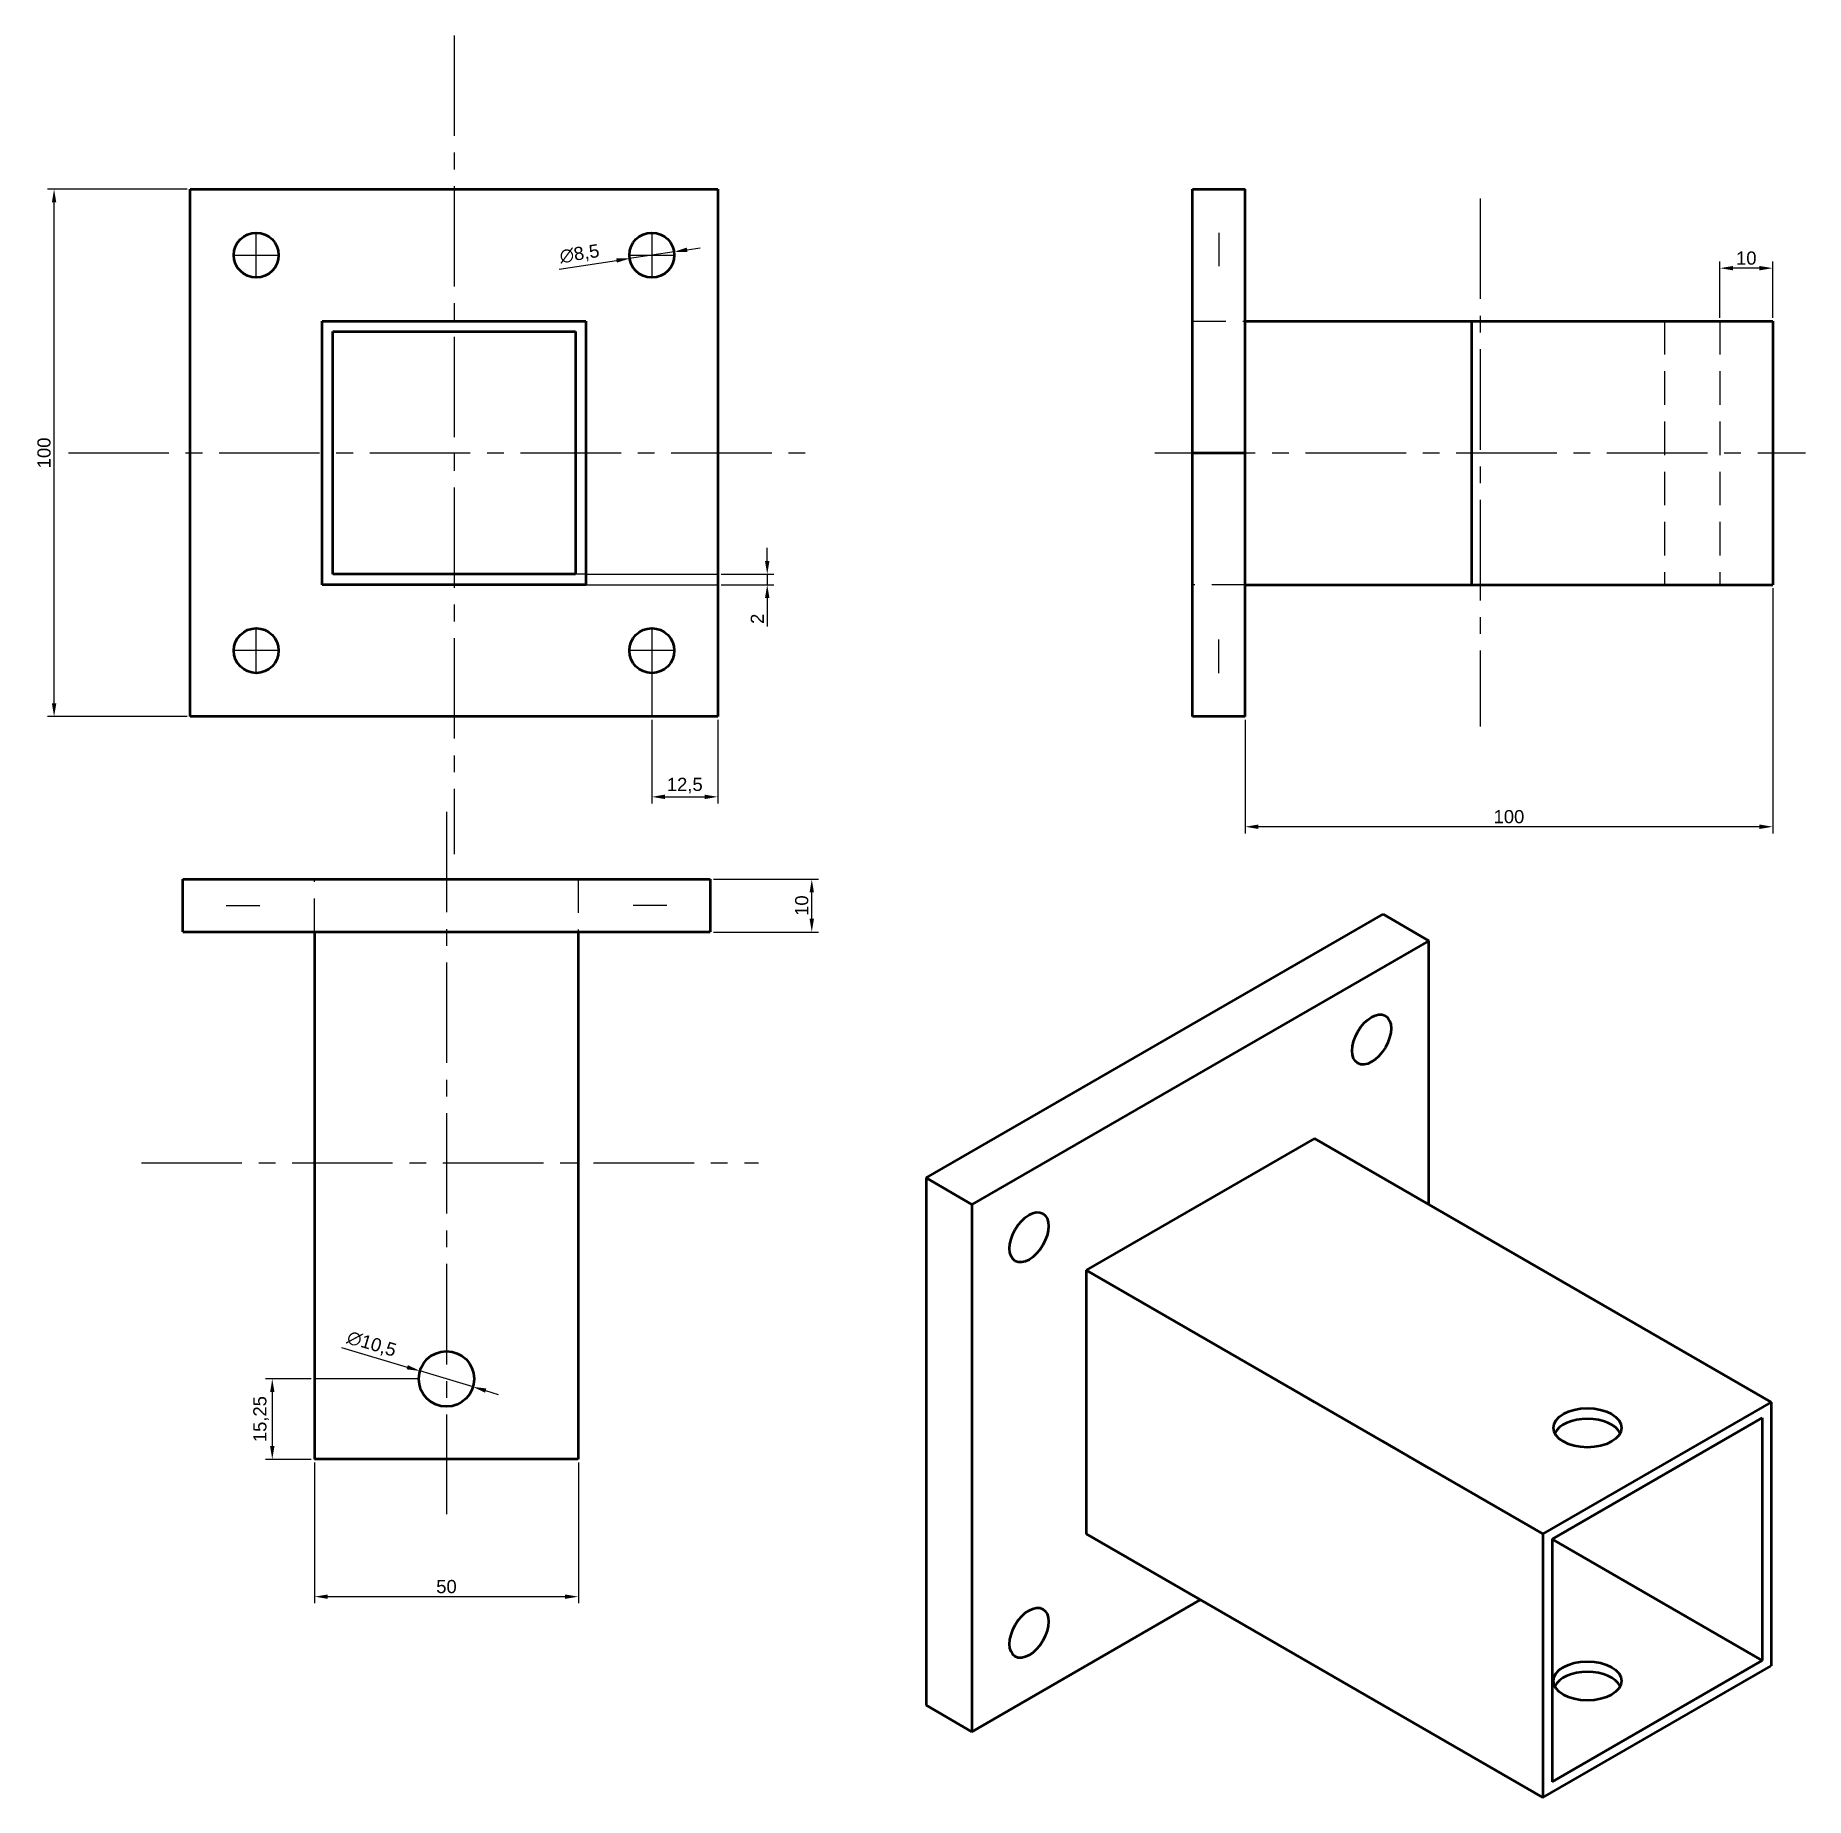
# Model space of a CAD drawing. Header units: millimetres. Extents: x 2218 to 5111, y 1668 to 3477.
# Drawn here: x 2217.8 to 2553.4, y 1668.4 to 2002.5 of the extents above; entities outside this region: 1.
import ezdxf

# ---------------------------------------------------------------- set-up
doc = ezdxf.new("R2010")
doc.units = ezdxf.units.MM
doc.linetypes.add('CENTER2', pattern=[28.575, 19.05, -3.175, 3.175, -3.175])
doc.linetypes.add('HIDDEN', pattern=[9.525, 6.35, -3.175])
for name, color, linetype, lineweight in [('Arestas Invisiveis', 8, 'HIDDEN', 25), ('Centro', 3, 'CENTER2', 25), ('Contorno', 7, 'Continuous', 50), ('Cotas', 1, 'Continuous', 25)]:
    doc.layers.add(name, color=color, linetype=linetype, lineweight=lineweight)
doc.styles.get("Standard").update_dxf_attribs({"font": 'arial.ttf'})
doc.dimstyles.new('ISO-25', dxfattribs={"dimtxt": 2.5, "dimasz": 2.5, "dimexe": 1.25, "dimexo": 0.625, "dimtad": 1, "dimtxsty": 'Standard', "dimcen": 2.5, "dimadec": 0, "dimazin": 0, "dimtfac": 1, "dimtmove": 0, "dimatfit": 3, "dimfxl": 1, "dimarcsym": 0})

# ---------------------------------------------------------------- blocks, each defined once
blk = doc.blocks.new('*D3')
at = {"layer": 'Cotas', "color": 0, "lineweight": -2, "transparency": 16777216}
for p, q in [((2246.58, 1973.36), (2220.13, 1973.36)), ((2221.38, 1875.86), (2221.38, 1970.86)), ((2246.58, 1873.36), (2220.13, 1873.36))]:
    blk.add_line(p, q, dxfattribs=at)
at = {"layer": 'Cotas', "color": 0, "transparency": 16777216}
for points in [[(2220.96, 1970.86), (2221.8, 1970.86), (2221.38, 1973.36)], [(2220.96, 1875.86), (2221.8, 1875.86), (2221.38, 1873.36)]]:
    blk.add_solid(points, dxfattribs=at)
at = {"layer": 'Defpoints', "color": 0, "transparency": 16777216}
for p in [(2221.38, 1973.36), (2247.2, 1973.36), (2247.2, 1873.36)]:
    blk.add_point(p, dxfattribs=at)
at = {"layer": 'Cotas', "color": 0, "transparency": 16777216, "insert": (2219.48, 1923.36), "char_height": 2.5, "attachment_point": 5, "rotation": 90}
blk.add_mtext('100', dxfattribs=at)
blk = doc.blocks.new('*D6')
at = {"layer": 'Cotas', "color": 0, "lineweight": -2, "transparency": 16777216}
for p, q in [((2338.91, 1961.5), (2330.5, 1960.23)), ((2341.38, 1961.87), (2343.85, 1962.25)), ((2317.11, 1958.2), (2328.03, 1959.85))]:
    blk.add_line(p, q, dxfattribs=at)
at = {"layer": 'Cotas', "color": 0, "transparency": 16777216}
for points in [[(2327.97, 1960.27), (2328.09, 1959.44), (2330.5, 1960.23)], [(2341.32, 1962.29), (2341.44, 1961.46), (2338.91, 1961.5)]]:
    blk.add_solid(points, dxfattribs=at)
at = {"layer": 'Defpoints', "color": 0, "transparency": 16777216}
for p in [(2330.5, 1960.23), (2338.91, 1961.5)]:
    blk.add_point(p, dxfattribs=at)
at = {"layer": 'Cotas', "color": 0, "transparency": 16777216, "insert": (2321.01, 1960.98), "char_height": 2.5, "attachment_point": 5, "rotation": 8.6125}
blk.add_mtext('∅8,5', dxfattribs=at)
blk = doc.blocks.new('*D7')
at = {"layer": 'Cotas', "color": 0, "lineweight": -2, "transparency": 16777216}
for p, q in [((2547.2, 1897.74), (2547.2, 1851.22)), ((2447.2, 1872.74), (2447.2, 1851.22)), ((2544.7, 1852.47), (2449.7, 1852.47))]:
    blk.add_line(p, q, dxfattribs=at)
at = {"layer": 'Cotas', "color": 0, "transparency": 16777216}
for points in [[(2449.7, 1852.89), (2449.7, 1852.05), (2447.2, 1852.47)], [(2544.7, 1852.89), (2544.7, 1852.05), (2547.2, 1852.47)]]:
    blk.add_solid(points, dxfattribs=at)
at = {"layer": 'Defpoints', "color": 0, "transparency": 16777216}
for p in [(2547.2, 1898.36), (2447.2, 1873.36), (2447.2, 1852.47)]:
    blk.add_point(p, dxfattribs=at)
at = {"layer": 'Cotas', "color": 0, "transparency": 16777216, "insert": (2497.2, 1854.37), "char_height": 2.5, "attachment_point": 5}
blk.add_mtext('100', dxfattribs=at)
blk = doc.blocks.new('*D8')
at = {"layer": 'Cotas', "color": 0, "lineweight": -2, "transparency": 16777216}
for p, q in [((2346.39, 1842.51), (2366.28, 1842.51)), ((2365.03, 1835.01), (2365.03, 1840.01)), ((2346.39, 1832.51), (2366.28, 1832.51))]:
    blk.add_line(p, q, dxfattribs=at)
at = {"layer": 'Cotas', "color": 0, "transparency": 16777216}
for points in [[(2364.61, 1840.01), (2365.44, 1840.01), (2365.03, 1842.51)], [(2364.61, 1835.01), (2365.44, 1835.01), (2365.03, 1832.51)]]:
    blk.add_solid(points, dxfattribs=at)
at = {"layer": 'Defpoints', "color": 0, "transparency": 16777216}
for p in [(2345.77, 1842.51), (2365.03, 1842.51), (2345.77, 1832.51)]:
    blk.add_point(p, dxfattribs=at)
at = {"layer": 'Cotas', "color": 0, "transparency": 16777216, "insert": (2363.13, 1837.51), "char_height": 2.5, "attachment_point": 5, "rotation": 90}
blk.add_mtext('10', dxfattribs=at)
blk = doc.blocks.new('*D9')
at = {"layer": 'Cotas', "color": 0, "lineweight": -2, "transparency": 16777216}
for p, q in [((2275.9, 1753.69), (2288.34, 1749.98)), ((2300.8, 1746.26), (2290.74, 1749.27)), ((2303.2, 1745.55), (2305.59, 1744.83))]:
    blk.add_line(p, q, dxfattribs=at)
at = {"layer": 'Cotas', "color": 0, "transparency": 16777216}
for points in [[(2288.46, 1750.38), (2288.22, 1749.58), (2290.74, 1749.27)], [(2303.31, 1745.95), (2303.08, 1745.15), (2300.8, 1746.26)]]:
    blk.add_solid(points, dxfattribs=at)
at = {"layer": 'Defpoints', "color": 0, "transparency": 16777216}
for p in [(2290.74, 1749.27), (2300.8, 1746.26)]:
    blk.add_point(p, dxfattribs=at)
at = {"layer": 'Cotas', "color": 0, "transparency": 16777216, "insert": (2281.55, 1754.27), "char_height": 2.5, "attachment_point": 5, "rotation": 343.3771}
blk.add_mtext('∅10,5', dxfattribs=at)
blk = doc.blocks.new('*D10')
at = {"layer": 'Cotas', "color": 0, "lineweight": -2, "transparency": 16777216}
for p, q in [((2270.77, 1731.89), (2270.77, 1705.22)), ((2320.77, 1731.89), (2320.77, 1705.22)), ((2273.27, 1706.47), (2318.27, 1706.47))]:
    blk.add_line(p, q, dxfattribs=at)
at = {"layer": 'Cotas', "color": 0, "transparency": 16777216}
for points in [[(2273.27, 1706.88), (2273.27, 1706.05), (2270.77, 1706.47)], [(2318.27, 1706.88), (2318.27, 1706.05), (2320.77, 1706.47)]]:
    blk.add_solid(points, dxfattribs=at)
at = {"layer": 'Defpoints', "color": 0, "transparency": 16777216}
for p in [(2270.77, 1732.51), (2320.77, 1732.51), (2320.77, 1706.47)]:
    blk.add_point(p, dxfattribs=at)
at = {"layer": 'Cotas', "color": 0, "transparency": 16777216, "insert": (2295.77, 1708.37), "char_height": 2.5, "attachment_point": 5}
blk.add_mtext('50', dxfattribs=at)
blk = doc.blocks.new('*D11')
at = {"layer": 'Cotas', "color": 0, "lineweight": -2, "transparency": 16777216}
for p, q in [((2334.7, 1872.74), (2334.7, 1856.89)), ((2347.2, 1872.74), (2347.2, 1856.89)), ((2337.2, 1858.14), (2344.7, 1858.14))]:
    blk.add_line(p, q, dxfattribs=at)
at = {"layer": 'Cotas', "color": 0, "transparency": 16777216}
for points in [[(2337.2, 1858.56), (2337.2, 1857.72), (2334.7, 1858.14)], [(2344.7, 1858.56), (2344.7, 1857.72), (2347.2, 1858.14)]]:
    blk.add_solid(points, dxfattribs=at)
at = {"layer": 'Defpoints', "color": 0, "transparency": 16777216}
for p in [(2334.7, 1873.36), (2347.2, 1873.36), (2347.2, 1858.14)]:
    blk.add_point(p, dxfattribs=at)
at = {"layer": 'Cotas', "color": 0, "transparency": 16777216, "insert": (2340.95, 1860.27), "char_height": 2.5, "attachment_point": 5}
blk.add_mtext('12,5', dxfattribs=at)
blk = doc.blocks.new('*D12')
at = {"layer": 'Cotas', "color": 0, "lineweight": -2, "transparency": 16777216}
for p, q in [((2270.14, 1747.76), (2261.49, 1747.76)), ((2262.74, 1745.26), (2262.74, 1735.01)), ((2270.14, 1732.51), (2261.49, 1732.51))]:
    blk.add_line(p, q, dxfattribs=at)
at = {"layer": 'Cotas', "color": 0, "transparency": 16777216}
for points in [[(2262.33, 1745.26), (2263.16, 1745.26), (2262.74, 1747.76)], [(2262.33, 1735.01), (2263.16, 1735.01), (2262.74, 1732.51)]]:
    blk.add_solid(points, dxfattribs=at)
at = {"layer": 'Defpoints', "color": 0, "transparency": 16777216}
for p in [(2270.77, 1747.76), (2262.74, 1732.51), (2270.77, 1732.51)]:
    blk.add_point(p, dxfattribs=at)
at = {"layer": 'Cotas', "color": 0, "transparency": 16777216, "insert": (2260.62, 1740.14), "char_height": 2.5, "attachment_point": 5, "rotation": 90}
blk.add_mtext('15,25', dxfattribs=at)
blk = doc.blocks.new('*D13')
at = {"layer": 'Cotas', "color": 0, "lineweight": -2, "transparency": 16777216}
for p, q in [((2537.2, 1948.99), (2537.2, 1959.64)), ((2544.7, 1958.39), (2539.7, 1958.39)), ((2547.2, 1948.99), (2547.2, 1959.64))]:
    blk.add_line(p, q, dxfattribs=at)
at = {"layer": 'Cotas', "color": 0, "transparency": 16777216}
for points in [[(2539.7, 1958.81), (2539.7, 1957.98), (2537.2, 1958.39)], [(2544.7, 1958.81), (2544.7, 1957.98), (2547.2, 1958.39)]]:
    blk.add_solid(points, dxfattribs=at)
at = {"layer": 'Defpoints', "color": 0, "transparency": 16777216}
for p in [(2537.2, 1958.39), (2537.2, 1948.36), (2547.2, 1948.36)]:
    blk.add_point(p, dxfattribs=at)
at = {"layer": 'Cotas', "color": 0, "transparency": 16777216, "insert": (2542.2, 1960.29), "char_height": 2.5, "attachment_point": 5}
blk.add_mtext('10', dxfattribs=at)
blk = doc.blocks.new('*D16')
at = {"layer": 'Cotas', "color": 0, "lineweight": -2, "transparency": 16777216}
for p, q in [((2356.58, 1902.86), (2356.58, 1905.36)), ((2347.83, 1900.36), (2357.83, 1900.36)), ((2356.58, 1900.36), (2356.58, 1898.36)), ((2347.83, 1898.36), (2357.83, 1898.36)), ((2356.58, 1895.86), (2356.58, 1890.46))]:
    blk.add_line(p, q, dxfattribs=at)
at = {"layer": 'Cotas', "color": 0, "transparency": 16777216}
for points in [[(2356.16, 1902.86), (2357, 1902.86), (2356.58, 1900.36)], [(2356.16, 1895.86), (2357, 1895.86), (2356.58, 1898.36)]]:
    blk.add_solid(points, dxfattribs=at)
at = {"layer": 'Defpoints', "color": 0, "transparency": 16777216}
for p in [(2347.2, 1900.36), (2347.2, 1898.36), (2356.58, 1898.36)]:
    blk.add_point(p, dxfattribs=at)
at = {"layer": 'Cotas', "color": 0, "transparency": 16777216, "insert": (2354.7, 1891.91), "char_height": 2.5, "attachment_point": 5, "rotation": 90}
blk.add_mtext('2', dxfattribs=at)

msp = doc.modelspace()

# ---------------------------------------------------------------- linework, layer by layer
at = {"layer": 'Arestas Invisiveis'}
for p, q in [((2442.204, 1965.114), (2442.204, 1956.614)), ((2437.204, 1948.364), (2447.204, 1948.364)), ((2526.704, 1948.364), (2526.704, 1898.364)), ((2537.204, 1948.364), (2537.204, 1898.364)), ((2447.204, 1898.364), (2437.204, 1898.364)), ((2442.204, 1881.614), (2442.204, 1890.114)), ((2270.769, 1832.513), (2270.769, 1842.513)), ((2320.769, 1842.513), (2320.769, 1832.513)), ((2254.019, 1837.513), (2262.519, 1837.513)), ((2337.519, 1837.513), (2329.019, 1837.513))]:
    msp.add_line(p, q, dxfattribs=at)
at = {"layer": 'Centro'}
for p, q in [((2297.204, 2002.534), (2297.204, 1847.258)), ((2491.751, 1971.599), (2491.751, 1871.501)), ((2259.704, 1956.614), (2259.704, 1965.114)), ((2334.704, 1965.114), (2334.704, 1956.614)), ((2255.454, 1960.864), (2263.954, 1960.864)), ((2330.454, 1960.864), (2338.954, 1960.864)), ((2224.085, 1923.364), (2366.062, 1923.364)), ((2430.06, 1923.364), (2553.443, 1923.364)), ((2259.704, 1881.614), (2259.704, 1890.114)), ((2334.704, 1890.114), (2334.704, 1881.614)), ((2263.954, 1885.864), (2255.454, 1885.864)), ((2338.954, 1885.864), (2330.454, 1885.864)), ((2295.769, 1855.301), (2295.769, 1722.11)), ((2237.943, 1788.706), (2354.903, 1788.706))]:
    msp.add_line(p, q, dxfattribs=at)
at = {"layer": 'Contorno'}
for p, q in [((5111.204, 3476.731), (5067.903, 3451.731)), ((2247.204, 1873.364), (2247.204, 1973.364)), ((2247.204, 1973.364), (2347.204, 1973.364)), ((2347.204, 1973.364), (2347.204, 1873.364)), ((2437.204, 1873.364), (2437.204, 1973.364)), ((2437.204, 1973.364), (2447.204, 1973.364)), ((2447.204, 1873.364), (2447.204, 1973.364)), ((2272.204, 1898.364), (2272.204, 1948.364)), ((2272.204, 1948.364), (2322.204, 1948.364)), ((2322.204, 1948.364), (2322.204, 1898.364)), ((2447.204, 1948.364), (2547.204, 1948.364)), ((2490.071, 1948.364), (2490.071, 1898.364)), ((2547.204, 1948.364), (2547.204, 1898.364)), ((2274.204, 1946.364), (2320.204, 1946.364)), ((2274.204, 1900.364), (2274.204, 1946.364)), ((2320.204, 1946.364), (2320.204, 1900.364)), ((2437.204, 1923.364), (2447.204, 1923.364)), ((2320.204, 1900.364), (2274.204, 1900.364)), ((2322.204, 1898.364), (2272.204, 1898.364)), ((2447.204, 1898.364), (2547.204, 1898.364)), ((2347.204, 1873.364), (2247.204, 1873.364)), ((2447.204, 1873.364), (2437.204, 1873.364)), ((2245.769, 1832.513), (2245.769, 1842.513)), ((2245.769, 1842.513), (2345.769, 1842.513)), ((2345.769, 1842.513), (2345.769, 1832.513)), ((2386.727, 1785.865), (2473.33, 1835.865)), ((2473.33, 1835.865), (2481.99, 1830.865)), ((2245.769, 1832.513), (2345.769, 1832.513)), ((2270.769, 1832.513), (2270.769, 1732.513)), ((2320.769, 1832.513), (2320.769, 1732.513)), ((2481.99, 1830.865), (2395.387, 1780.865)), ((2481.99, 1780.865), (2481.99, 1830.865)), ((2460.339, 1793.365), (2417.038, 1768.365)), ((2460.339, 1793.365), (2546.942, 1743.365)), ((2395.387, 1780.865), (2386.727, 1785.865)), ((2386.727, 1785.865), (2386.727, 1685.865)), ((2395.387, 1780.865), (2395.387, 1680.865)), ((2417.038, 1768.365), (2417.038, 1718.365)), ((2503.641, 1718.365), (2417.038, 1768.365)), ((2456.009, 1745.865), (2460.339, 1743.365)), ((2460.339, 1743.365), (2460.339, 1743.365)), ((2546.942, 1743.365), (2503.641, 1718.365)), ((2546.942, 1743.365), (2546.942, 1693.365)), ((2545.21, 1740.365), (2505.373, 1717.365)), ((2545.21, 1740.365), (2545.21, 1694.365)), ((2473.33, 1735.865), (2481.99, 1730.865)), ((2320.769, 1732.513), (2270.769, 1732.513)), ((2481.99, 1730.865), (2481.99, 1730.865)), ((2417.038, 1718.365), (2503.641, 1668.365)), ((2503.641, 1718.365), (2503.641, 1668.365)), ((2505.373, 1717.365), (2505.373, 1671.365)), ((2545.21, 1694.365), (2505.373, 1717.365)), ((2395.387, 1680.865), (2438.689, 1705.865)), ((2503.641, 1668.365), (2546.942, 1693.365)), ((2505.373, 1671.365), (2545.21, 1694.365)), ((2386.727, 1685.865), (2395.387, 1680.865))]:
    msp.add_line(p, q, dxfattribs=at)
for centre, radius in [((2259.704, 1960.864), 4.25), ((2334.704, 1960.864), 4.25), ((2259.704, 1885.864), 4.25), ((2334.704, 1885.864), 4.25), ((2295.769, 1747.763), 5.25)]:
    msp.add_circle(centre, radius, dxfattribs=at)
for centre, major_axis in [((2471.165, 1812.115), (-2.603, -4.508)), ((2406.213, 1774.615), (-2.603, -4.508)), ((2512.084, 1738.49), (-6.43, 0)), ((2406.213, 1699.615), (-2.603, -4.508)), ((2512.084, 1690.49), (-6.43, 0))]:
    msp.add_ellipse(centre, major_axis=major_axis, ratio=0.5773503, dxfattribs=at)
for centre in [(2512.084, 1736.49), (2512.084, 1736.49), (2512.084, 1688.49)]:
    msp.add_ellipse(centre, major_axis=(-6.43, 0), ratio=0.5773503, start_param=3.4143356, end_param=6.0104424, dxfattribs=at)
at = {"layer": 'Cotas'}
for p, q in [((2322.204, 1900.364), (2320.204, 1900.364)), ((2322.204, 1900.364), (2347.204, 1900.364)), ((2322.204, 1898.364), (2347.204, 1898.364)), ((2334.704, 1881.614), (2334.704, 1873.364)), ((2290.519, 1747.763), (2270.769, 1747.763))]:
    msp.add_line(p, q, dxfattribs=at)

# ---------------------------------------------------------------- dimensions: what is measured, and where the dimension line sits
for base, p1, p2, picture, middle in [((2221.379, 1973.364), (2247.204, 1873.364), (2247.204, 1973.364), '*D3', (2219.477, 1923.364)), ((2356.58, 1898.364), (2347.204, 1900.364), (2347.204, 1898.364), '*D16', (2354.7, 1891.911)), ((2365.028, 1842.513), (2345.769, 1832.513), (2345.769, 1842.513), '*D8', (2363.126, 1837.513)), ((2262.743, 1732.513), (2270.769, 1747.763), (2270.769, 1732.513), '*D12', (2260.616, 1740.138))]:
    dim = msp.add_linear_dim(base=base, p1=p1, p2=p2, angle=90, dimstyle='ISO-25', dxfattribs=at)
    dim.commit()
    dim.dimension.update_dxf_attribs({"geometry": picture, "text_midpoint": middle})
for p1, p2, picture, middle in [((2338.906, 1961.5), (2330.502, 1960.228), '*D6', (2321.012, 1960.983)), ((2300.8, 1746.261), (2290.739, 1749.265), '*D9', (2281.546, 1754.273))]:
    dim = msp.add_diameter_dim_2p(p1=p1, p2=p2, dimstyle='ISO-25', dxfattribs=at)
    dim.commit()
    dim.dimension.update_dxf_attribs({"geometry": picture, "text_midpoint": middle})
for base, p1, p2, picture, middle in [((2537.204, 1958.393), (2547.204, 1948.364), (2537.204, 1948.364), '*D13', (2542.204, 1960.294)), ((2447.204, 1852.47), (2547.204, 1898.364), (2447.204, 1873.364), '*D7', (2497.204, 1854.372)), ((2347.204, 1858.139), (2334.704, 1873.364), (2347.204, 1873.364), '*D11', (2340.954, 1860.267)), ((2320.769, 1706.468), (2270.769, 1732.513), (2320.769, 1732.513), '*D10', (2295.769, 1708.369))]:
    dim = msp.add_linear_dim(base=base, p1=p1, p2=p2, dimstyle='ISO-25', dxfattribs=at)
    dim.commit()
    dim.dimension.update_dxf_attribs({"geometry": picture, "text_midpoint": middle})

doc.saveas('drawing.dxf')
